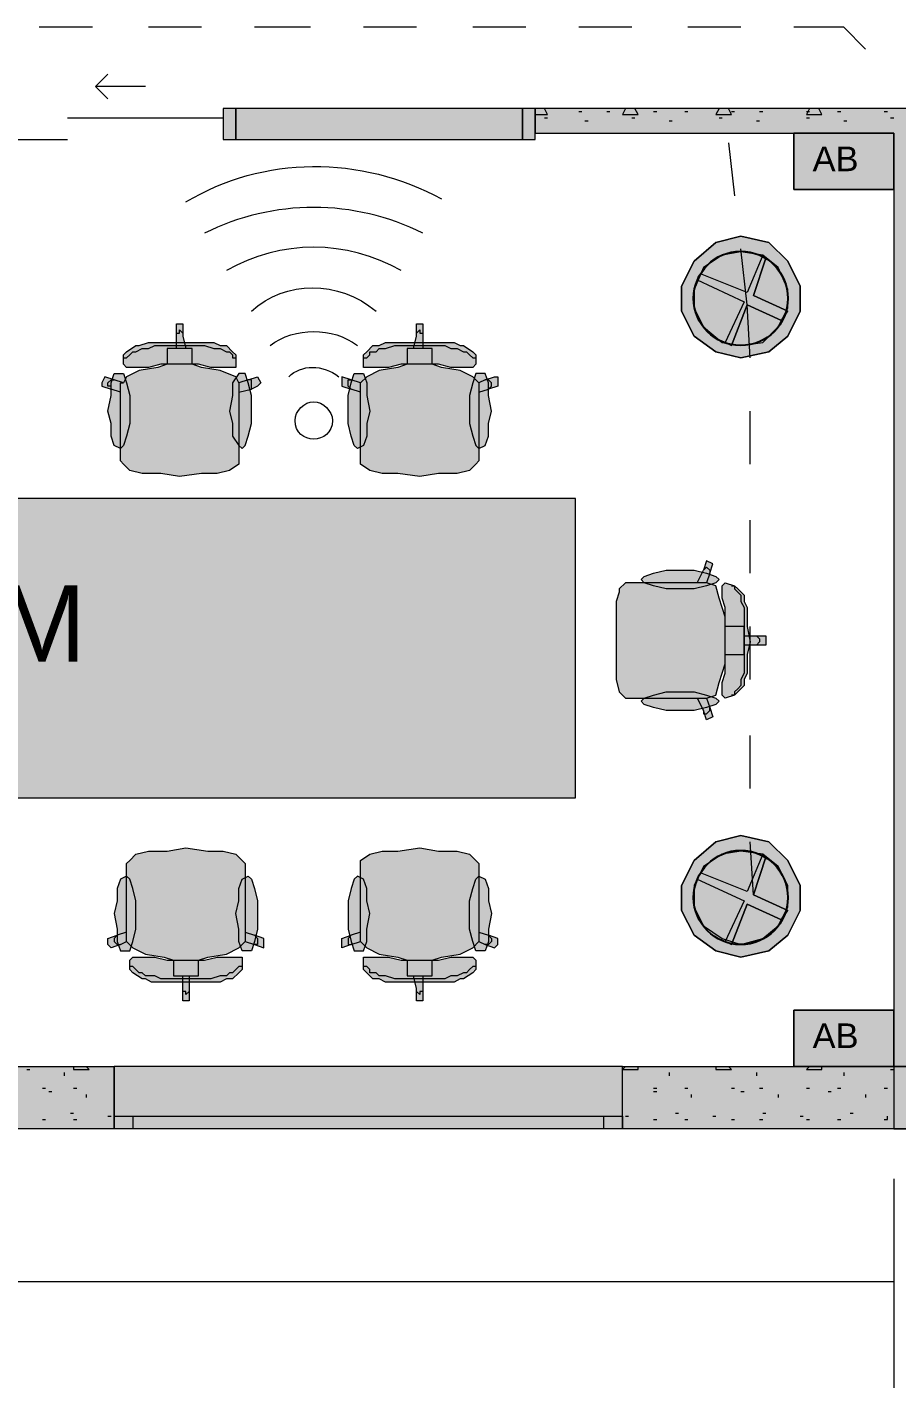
# Model space of a CAD drawing. Header units: inches. Extents: x 0.12 to 8.16, y 2.81 to 8.2.
# Drawn here: x 4.46 to 4.925, y 4.84 to 5.567 of the extents above; entities that cross this region are included whole.
import ezdxf

# ---------------------------------------------------------------- set-up
doc = ezdxf.new("R2010")
doc.units = ezdxf.units.IN
doc.header["$MEASUREMENT"] = 0
for name, color, linetype, true_color in [('PDF_Geometry', 7, 'Continuous', 0x029e21), ('PDF_Solid Fills', 7, 'Continuous', 0xffffff), ('PDF_Text', 7, 'Continuous', 0x5555ff)]:
    doc.layers.add(name, color=color, linetype=linetype, true_color=true_color)
doc.styles.add('PDF F2', font='arial.ttf')

msp = doc.modelspace()

# ---------------------------------------------------------------- hatches: boundary and pattern name
at = {"layer": 'PDF_Solid Fills', "true_color": 0xaaaaaa, "transparency": 33554559}
for points in [[(4.84167, 5.455), (4.85667, 5.45167), (4.86667, 5.44167), (4.87333, 5.42833), (4.87333, 5.415), (4.86667, 5.40167), (4.85667, 5.39333), (4.84167, 5.39), (4.82833, 5.39333), (4.81667, 5.40167), (4.81, 5.415), (4.81, 5.42833), (4.81667, 5.44167), (4.82833, 5.45167)], [(4.86667, 5.415), (4.86333, 5.41), (4.845, 5.41833), (4.83667, 5.39667), (4.83333, 5.39833), (4.84333, 5.42), (4.81833, 5.43167), (4.82, 5.435), (4.845, 5.425), (4.85333, 5.445), (4.855, 5.44333), (4.84833, 5.42333)], [(4.84167, 5.135), (4.85667, 5.13167), (4.86667, 5.12167), (4.87333, 5.10833), (4.87333, 5.095), (4.86667, 5.08167), (4.85667, 5.07333), (4.84167, 5.07), (4.82833, 5.07333), (4.81667, 5.08167), (4.81, 5.095), (4.81, 5.10833), (4.81667, 5.12167), (4.82833, 5.13167)], [(4.86667, 5.095), (4.86333, 5.09), (4.845, 5.09833), (4.83667, 5.07667), (4.83333, 5.07833), (4.84333, 5.1), (4.81833, 5.11167), (4.82, 5.115), (4.845, 5.105), (4.85333, 5.125), (4.855, 5.12333), (4.84833, 5.10333)]]:
    msp.add_hatch(color=253, dxfattribs=at).paths.add_polyline_path(points)
at = {"layer": 'PDF_Solid Fills', "transparency": 33554559}
for points in [[(4.84167, 5.44667), (4.85333, 5.445), (4.86167, 5.43833), (4.86667, 5.42667), (4.86667, 5.41667), (4.86167, 5.40667), (4.85333, 5.39833), (4.84167, 5.39667), (4.83167, 5.39833), (4.82167, 5.40667), (4.81667, 5.41667), (4.81667, 5.42667), (4.82167, 5.43833), (4.83167, 5.445)], [(4.51, 5.34333), (4.51, 5.37167), (4.505, 5.37333), (4.5, 5.375), (4.5, 5.37667), (4.50167, 5.38), (4.50167, 5.38), (4.50667, 5.37833), (4.51167, 5.37667), (4.51333, 5.38), (4.52, 5.38333), (4.53, 5.385), (4.535, 5.38667), (4.535, 5.39167), (4.535, 5.395), (4.54, 5.395), (4.54, 5.40167), (4.54, 5.40667), (4.54, 5.40833), (4.54167, 5.40833), (4.54167, 5.32667), (4.53167, 5.32833), (4.53167, 5.32833), (4.52167, 5.32833), (4.515, 5.33), (4.515, 5.33), (4.51167, 5.33333), (4.51, 5.335), (4.51, 5.33833)], [(4.57333, 5.34333), (4.57333, 5.33833), (4.57333, 5.335), (4.57333, 5.33333), (4.56833, 5.33), (4.56833, 5.33), (4.56167, 5.32833), (4.55333, 5.32833), (4.55333, 5.32833), (4.54167, 5.32667), (4.54167, 5.40833), (4.54333, 5.40833), (4.54333, 5.40667), (4.54333, 5.40167), (4.545, 5.395), (4.54833, 5.395), (4.54833, 5.39167), (4.54833, 5.38667), (4.55333, 5.385), (4.56333, 5.38333), (4.57167, 5.38), (4.57333, 5.37667), (4.57833, 5.37833), (4.58333, 5.38), (4.58333, 5.38), (4.585, 5.37667), (4.58333, 5.375), (4.58, 5.37333), (4.57333, 5.37167)], [(4.63833, 5.34333), (4.63833, 5.37167), (4.63333, 5.37333), (4.62833, 5.375), (4.62833, 5.37667), (4.62833, 5.38), (4.62833, 5.38), (4.63333, 5.37833), (4.63833, 5.37667), (4.64167, 5.38), (4.64833, 5.38333), (4.65833, 5.385), (4.66333, 5.38667), (4.66333, 5.39167), (4.66333, 5.395), (4.66667, 5.395), (4.66833, 5.40167), (4.66833, 5.40667), (4.66833, 5.40833), (4.67, 5.40833), (4.67, 5.32667), (4.65833, 5.32833), (4.65833, 5.32833), (4.65, 5.32833), (4.64333, 5.33), (4.64333, 5.33), (4.63833, 5.33333), (4.63833, 5.335), (4.63833, 5.33833)], [(4.70167, 5.34333), (4.70167, 5.33833), (4.70167, 5.335), (4.7, 5.33333), (4.69667, 5.33), (4.69667, 5.33), (4.69, 5.32833), (4.68, 5.32833), (4.68, 5.32833), (4.67, 5.32667), (4.67, 5.40833), (4.67167, 5.40833), (4.67167, 5.40667), (4.67167, 5.40167), (4.67167, 5.395), (4.67667, 5.395), (4.67667, 5.39167), (4.67667, 5.38667), (4.68167, 5.385), (4.69167, 5.38333), (4.69833, 5.38), (4.70167, 5.37667), (4.705, 5.37833), (4.71, 5.38), (4.71167, 5.38), (4.71167, 5.37667), (4.71167, 5.375), (4.70667, 5.37333), (4.70167, 5.37167)], [(4.535, 5.39833), (4.54167, 5.39833), (4.54167, 5.38667), (4.53167, 5.38667), (4.525, 5.385), (4.51833, 5.385), (4.515, 5.385), (4.51333, 5.385), (4.51167, 5.38667), (4.51167, 5.39167), (4.51333, 5.39333), (4.51833, 5.39667), (4.52, 5.39667), (4.525, 5.39833)], [(4.55, 5.39833), (4.56, 5.39833), (4.56333, 5.39667), (4.56667, 5.39667), (4.57, 5.39333), (4.57167, 5.39167), (4.57167, 5.38667), (4.57167, 5.385), (4.56833, 5.385), (4.565, 5.385), (4.55833, 5.385), (4.55167, 5.38667), (4.54167, 5.38667), (4.54167, 5.39833)], [(4.66167, 5.39833), (4.67, 5.39833), (4.67, 5.38667), (4.66, 5.38667), (4.65333, 5.385), (4.64667, 5.385), (4.64333, 5.385), (4.64, 5.385), (4.64, 5.38667), (4.64, 5.39167), (4.64167, 5.39333), (4.645, 5.39667), (4.64833, 5.39667), (4.65167, 5.39833)], [(4.67833, 5.39833), (4.68833, 5.39833), (4.69167, 5.39667), (4.69333, 5.39667), (4.69833, 5.39333), (4.7, 5.39167), (4.7, 5.38667), (4.69833, 5.385), (4.69667, 5.385), (4.69333, 5.385), (4.68667, 5.385), (4.68, 5.38667), (4.67, 5.38667), (4.67, 5.39833)], [(4.50333, 5.36167), (4.505, 5.37), (4.505, 5.37667), (4.50667, 5.38167), (4.51, 5.38167), (4.51167, 5.38167), (4.51333, 5.37667), (4.515, 5.37), (4.515, 5.36167), (4.515, 5.355), (4.51333, 5.34833), (4.51167, 5.34333), (4.51, 5.34167), (4.50667, 5.34333), (4.505, 5.34833), (4.505, 5.355)], [(4.58, 5.36167), (4.58, 5.355), (4.57833, 5.34833), (4.57667, 5.34333), (4.575, 5.34167), (4.57333, 5.34333), (4.57, 5.34833), (4.57, 5.355), (4.56833, 5.36167), (4.57, 5.37), (4.57, 5.37667), (4.57333, 5.38167), (4.575, 5.38167), (4.57667, 5.38167), (4.57833, 5.37667), (4.58, 5.37)], [(4.63167, 5.36167), (4.63167, 5.37), (4.63333, 5.37667), (4.635, 5.38167), (4.63667, 5.38167), (4.64, 5.38167), (4.64167, 5.37667), (4.64167, 5.37), (4.64333, 5.36167), (4.64167, 5.355), (4.64167, 5.34833), (4.64, 5.34333), (4.63667, 5.34167), (4.635, 5.34333), (4.63333, 5.34833), (4.63167, 5.355)], [(4.70833, 5.36167), (4.70667, 5.355), (4.70667, 5.34833), (4.705, 5.34333), (4.70167, 5.34167), (4.7, 5.34333), (4.69833, 5.34833), (4.69667, 5.355), (4.69667, 5.36167), (4.69667, 5.37), (4.69833, 5.37667), (4.7, 5.38167), (4.70167, 5.38167), (4.705, 5.38167), (4.70667, 5.37667), (4.70667, 5.37)], [(4.79, 5.27), (4.81833, 5.27), (4.82167, 5.27667), (4.82333, 5.28167), (4.82333, 5.28167), (4.82667, 5.28), (4.82667, 5.28), (4.825, 5.275), (4.82333, 5.27), (4.82833, 5.26833), (4.83, 5.26167), (4.83333, 5.25167), (4.83333, 5.24667), (4.83833, 5.24667), (4.84333, 5.24667), (4.84333, 5.24167), (4.85, 5.24167), (4.855, 5.24167), (4.855, 5.24), (4.855, 5.23833), (4.775, 5.23833), (4.775, 5.25), (4.775, 5.25), (4.775, 5.26), (4.77667, 5.265), (4.77667, 5.26667), (4.78, 5.27), (4.78167, 5.27), (4.785, 5.27)], [(4.81, 5.27667), (4.81667, 5.27667), (4.82333, 5.275), (4.82833, 5.27333), (4.83, 5.27167), (4.82833, 5.27), (4.82333, 5.26833), (4.81667, 5.26667), (4.81, 5.26667), (4.80167, 5.26667), (4.795, 5.26833), (4.79, 5.27), (4.78833, 5.27167), (4.79, 5.27333), (4.795, 5.275), (4.80167, 5.27667)], [(4.845, 5.24667), (4.84667, 5.23833), (4.83333, 5.23833), (4.83333, 5.24833), (4.83333, 5.25667), (4.83167, 5.26167), (4.83167, 5.26667), (4.83167, 5.26833), (4.83333, 5.27), (4.83833, 5.26833), (4.84, 5.26667), (4.84333, 5.26333), (4.84333, 5.26), (4.845, 5.25667)], [(4.79, 5.20833), (4.785, 5.20833), (4.78167, 5.20833), (4.78, 5.20833), (4.77667, 5.21167), (4.77667, 5.21167), (4.775, 5.21833), (4.775, 5.22833), (4.775, 5.22833), (4.775, 5.23833), (4.855, 5.23833), (4.855, 5.23667), (4.855, 5.23667), (4.85, 5.23667), (4.84333, 5.23667), (4.84333, 5.23167), (4.83833, 5.23167), (4.83333, 5.23167), (4.83333, 5.22667), (4.83, 5.21667), (4.82833, 5.21), (4.82333, 5.20833), (4.825, 5.20333), (4.82667, 5.19833), (4.82667, 5.19833), (4.82333, 5.19667), (4.82333, 5.19667), (4.82167, 5.20167), (4.81833, 5.20833)], [(4.845, 5.23167), (4.845, 5.22167), (4.84333, 5.21833), (4.84333, 5.215), (4.84, 5.21167), (4.83833, 5.21), (4.83333, 5.20833), (4.83167, 5.21), (4.83167, 5.21167), (4.83167, 5.21667), (4.83333, 5.22167), (4.83333, 5.23), (4.83333, 5.23833), (4.84667, 5.23833)], [(4.81, 5.20167), (4.80167, 5.20167), (4.795, 5.20333), (4.79, 5.205), (4.78833, 5.20667), (4.79, 5.20833), (4.795, 5.21), (4.80167, 5.21167), (4.81, 5.21167), (4.81667, 5.21167), (4.82333, 5.21), (4.82833, 5.20833), (4.83, 5.20667), (4.82833, 5.205), (4.82333, 5.20333), (4.81667, 5.20167)], [(4.51333, 5.11167), (4.51333, 5.11667), (4.51333, 5.12), (4.515, 5.12167), (4.51833, 5.125), (4.51833, 5.125), (4.525, 5.12667), (4.53333, 5.12667), (4.535, 5.12667), (4.545, 5.12833), (4.545, 5.04667), (4.54333, 5.04667), (4.54333, 5.04833), (4.54333, 5.05333), (4.54333, 5.06), (4.53833, 5.06), (4.53833, 5.06333), (4.53833, 5.06833), (4.53333, 5.07), (4.52333, 5.07167), (4.51667, 5.075), (4.51333, 5.07833), (4.51, 5.07667), (4.505, 5.075), (4.50333, 5.07667), (4.50333, 5.07833), (4.50333, 5.08), (4.50833, 5.08167), (4.51333, 5.08333)], [(4.57667, 5.11167), (4.57667, 5.08333), (4.58167, 5.08167), (4.58667, 5.08), (4.58667, 5.07833), (4.58667, 5.07667), (4.58667, 5.075), (4.58167, 5.07667), (4.57667, 5.07833), (4.57333, 5.075), (4.56667, 5.07167), (4.55667, 5.07), (4.55167, 5.06833), (4.55167, 5.06333), (4.55167, 5.06), (4.54667, 5.06), (4.54667, 5.05333), (4.54667, 5.04833), (4.54667, 5.04667), (4.545, 5.04667), (4.545, 5.12833), (4.55667, 5.12667), (4.55667, 5.12667), (4.565, 5.12667), (4.57167, 5.125), (4.57167, 5.125), (4.575, 5.12167), (4.57667, 5.12), (4.57667, 5.11667)], [(4.63833, 5.11167), (4.63833, 5.11667), (4.63833, 5.12), (4.63833, 5.12167), (4.64333, 5.125), (4.64333, 5.125), (4.65, 5.12667), (4.65833, 5.12667), (4.65833, 5.12667), (4.67, 5.12833), (4.67, 5.04667), (4.66833, 5.04667), (4.66833, 5.04833), (4.66833, 5.05333), (4.66667, 5.06), (4.66333, 5.06), (4.66333, 5.06333), (4.66333, 5.06833), (4.65833, 5.07), (4.64833, 5.07167), (4.64167, 5.075), (4.63833, 5.07833), (4.63333, 5.07667), (4.62833, 5.075), (4.62833, 5.07667), (4.62833, 5.07833), (4.62833, 5.08), (4.63333, 5.08167), (4.63833, 5.08333)], [(4.70167, 5.11167), (4.70167, 5.08333), (4.70667, 5.08167), (4.71167, 5.08), (4.71167, 5.07833), (4.71167, 5.07667), (4.71, 5.075), (4.705, 5.07667), (4.70167, 5.07833), (4.69833, 5.075), (4.69167, 5.07167), (4.68167, 5.07), (4.67667, 5.06833), (4.67667, 5.06333), (4.67667, 5.06), (4.67167, 5.06), (4.67167, 5.05333), (4.67167, 5.04833), (4.67167, 5.04667), (4.67, 5.04667), (4.67, 5.12833), (4.68, 5.12667), (4.68, 5.12667), (4.69, 5.12667), (4.69667, 5.125), (4.69667, 5.125), (4.7, 5.12167), (4.70167, 5.12), (4.70167, 5.11667)], [(4.84167, 5.12667), (4.85333, 5.125), (4.86167, 5.11833), (4.86667, 5.10833), (4.86667, 5.09667), (4.86167, 5.08667), (4.85333, 5.08), (4.84167, 5.07667), (4.83167, 5.08), (4.82167, 5.08667), (4.81667, 5.09667), (4.81667, 5.10833), (4.82167, 5.11833), (4.83167, 5.125)], [(4.50667, 5.09333), (4.50833, 5.1), (4.50833, 5.10667), (4.51, 5.11167), (4.51333, 5.11333), (4.515, 5.11167), (4.51667, 5.10667), (4.51833, 5.1), (4.51833, 5.09333), (4.51833, 5.085), (4.51667, 5.07833), (4.515, 5.07333), (4.51333, 5.07333), (4.51, 5.07333), (4.50833, 5.07833), (4.50833, 5.085)], [(4.58333, 5.09333), (4.58333, 5.085), (4.58167, 5.07833), (4.58, 5.07333), (4.57833, 5.07333), (4.575, 5.07333), (4.57333, 5.07833), (4.57333, 5.085), (4.57167, 5.09333), (4.57333, 5.1), (4.57333, 5.10667), (4.575, 5.11167), (4.57833, 5.11333), (4.58, 5.11167), (4.58167, 5.10667), (4.58333, 5.1)], [(4.63167, 5.09333), (4.63167, 5.1), (4.63333, 5.10667), (4.635, 5.11167), (4.63667, 5.11333), (4.64, 5.11167), (4.64167, 5.10667), (4.64167, 5.1), (4.64333, 5.09333), (4.64167, 5.085), (4.64167, 5.07833), (4.64, 5.07333), (4.63667, 5.07333), (4.635, 5.07333), (4.63333, 5.07833), (4.63167, 5.085)], [(4.70833, 5.09333), (4.70667, 5.085), (4.70667, 5.07833), (4.705, 5.07333), (4.70167, 5.07333), (4.7, 5.07333), (4.69833, 5.07833), (4.69667, 5.085), (4.69667, 5.09333), (4.69667, 5.1), (4.69833, 5.10667), (4.7, 5.11167), (4.70167, 5.11333), (4.705, 5.11167), (4.70667, 5.10667), (4.70667, 5.1)], [(4.53667, 5.05667), (4.52667, 5.05667), (4.52333, 5.05833), (4.52167, 5.05833), (4.51667, 5.06167), (4.515, 5.06333), (4.515, 5.06833), (4.51667, 5.07), (4.51833, 5.07), (4.52167, 5.07), (4.52833, 5.07), (4.535, 5.06833), (4.545, 5.06833), (4.545, 5.05667)], [(4.55333, 5.05667), (4.545, 5.05667), (4.545, 5.06833), (4.555, 5.06833), (4.56167, 5.07), (4.56833, 5.07), (4.57167, 5.07), (4.575, 5.07), (4.575, 5.06833), (4.575, 5.06333), (4.57333, 5.06167), (4.57, 5.05833), (4.56667, 5.05833), (4.56333, 5.05667)], [(4.66167, 5.05667), (4.65167, 5.05667), (4.64833, 5.05833), (4.645, 5.05833), (4.64167, 5.06167), (4.64, 5.06333), (4.64, 5.06833), (4.64, 5.07), (4.64333, 5.07), (4.64667, 5.07), (4.65333, 5.07), (4.66, 5.06833), (4.67, 5.06833), (4.67, 5.05667)], [(4.67833, 5.05667), (4.67, 5.05667), (4.67, 5.06833), (4.68, 5.06833), (4.68667, 5.07), (4.69333, 5.07), (4.69667, 5.07), (4.69833, 5.07), (4.7, 5.06833), (4.7, 5.06333), (4.69833, 5.06167), (4.69333, 5.05833), (4.69167, 5.05833), (4.68833, 5.05667)]]:
    msp.add_hatch(color=256, dxfattribs=at).paths.add_polyline_path(points)

# ---------------------------------------------------------------- linework, layer by layer
at = {"layer": 'PDF_Geometry', "color": 1, "lineweight": 13}
for points in [[(4.495, 5.56667), (4.46667, 5.56667)], [(4.55333, 5.56667), (4.525, 5.56667)], [(4.61167, 5.56667), (4.58167, 5.56667)], [(4.66833, 5.56667), (4.64, 5.56667)], [(4.72667, 5.56667), (4.69833, 5.56667)], [(4.78333, 5.56667), (4.755, 5.56667)], [(4.84167, 5.56667), (4.81333, 5.56667)], [(4.90833, 5.555), (4.89667, 5.56667), (4.87, 5.56667)]]:
    msp.add_lwpolyline(points, dxfattribs=at)
at = {"layer": 'PDF_Geometry', "color": 30, "lineweight": 13, "true_color": 0xff6600}
for points in [[(4.52333, 5.535), (4.49667, 5.535), (4.50333, 5.54167)], [(4.49667, 5.535), (4.50333, 5.52833)], [(4.48167, 5.51833), (4.565, 5.51833)], [(4.39833, 5.50667), (4.48167, 5.50667)], [(4.77833, 5.01167), (4.50667, 5.01167)], [(4.51667, 4.985), (4.76833, 4.985)], [(4.77833, 4.97833), (4.50667, 4.97833)], [(4.76833, 4.97833), (4.51667, 4.97833)]]:
    msp.add_lwpolyline(points, dxfattribs=at)
at = {"layer": 'PDF_Geometry', "color": 30, "lineweight": 9, "true_color": 0xff6600}
for points in [[(4.57167, 5.52333), (4.565, 5.52333), (4.565, 5.50667), (4.57167, 5.50667)], [(4.725, 5.52333), (4.57167, 5.52333), (4.57167, 5.50667), (4.725, 5.50667)], [(4.73167, 5.52333), (4.725, 5.52333), (4.725, 5.50667), (4.73167, 5.50667)]]:
    msp.add_lwpolyline(points, close=True, dxfattribs=at)
at = {"layer": 'PDF_Geometry', "color": 7, "lineweight": 9}
for points in [[(4.93667, 5.01167), (4.93667, 5.51), (4.94, 5.51), (4.94, 5.52333), (4.92333, 5.52333), (4.73167, 5.52333), (4.73167, 5.51), (4.73167, 5.52333), (4.73167, 5.51), (4.92333, 5.51), (4.92333, 5.01167)], [(4.92333, 4.97833), (4.93667, 4.97833)]]:
    msp.add_lwpolyline(points, dxfattribs=at)
at = {"layer": 'PDF_Geometry', "color": 85, "lineweight": 13, "true_color": 0x68b353}
for points in [[(4.73167, 5.52), (4.73833, 5.52), (4.73667, 5.52333)], [(4.73167, 5.52333), (4.73167, 5.52333)], [(4.78, 5.52333), (4.77833, 5.52), (4.78667, 5.52), (4.785, 5.52333)], [(4.83, 5.52333), (4.82833, 5.52), (4.83667, 5.52), (4.835, 5.52333)], [(4.87833, 5.52333), (4.87667, 5.52), (4.885, 5.52), (4.88333, 5.52333)], [(4.73667, 5.51833), (4.73833, 5.51833)], [(4.755, 5.52167), (4.75667, 5.52167)], [(4.75833, 5.51667), (4.76, 5.51667)], [(4.77, 5.52167), (4.77167, 5.52167)], [(4.78333, 5.51833), (4.785, 5.51833)], [(4.795, 5.52167), (4.79667, 5.52167)], [(4.80333, 5.51667), (4.805, 5.51667)], [(4.81167, 5.52167), (4.81333, 5.52167)], [(4.83, 5.51833), (4.83167, 5.51833)], [(4.83667, 5.52167), (4.83833, 5.52167)], [(4.85, 5.51667), (4.85167, 5.51667)], [(4.85167, 5.52167), (4.85333, 5.52167)], [(4.87667, 5.52167), (4.87833, 5.52167)], [(4.87667, 5.51833), (4.87833, 5.51833)], [(4.89333, 5.52167), (4.895, 5.52167)], [(4.89667, 5.51667), (4.89833, 5.51667)], [(4.91833, 5.52167), (4.92, 5.52167)], [(4.92167, 5.51833), (4.92333, 5.51833)]]:
    msp.add_lwpolyline(points, dxfattribs=at)
at = {"layer": 'PDF_Geometry', "color": 7, "lineweight": 13}
for points in [[(4.92333, 5.48), (4.92333, 5.51), (4.87, 5.51), (4.87, 5.48)], [(4.92333, 5.01167), (4.92333, 5.04167), (4.87, 5.04167), (4.87, 5.01167)], [(4.77833, 4.985), (4.77833, 4.97833)]]:
    msp.add_lwpolyline(points, close=True, dxfattribs=at)
at = {"layer": 'PDF_Geometry', "color": 1, "lineweight": 13}
for points in [[(4.87, 5.51), (4.92333, 5.51), (4.92333, 5.48), (4.87, 5.48)], [(4.87, 5.04167), (4.92333, 5.04167), (4.92333, 5.01167), (4.87, 5.01167)]]:
    msp.add_lwpolyline(points, close=True, dxfattribs=at)
at = {"layer": 'PDF_Geometry', "color": 7, "lineweight": 13}
for points in [[(4.835, 5.505), (4.83833, 5.47667)], [(4.84667, 5.39), (4.845, 5.41833), (4.84167, 5.44833)], [(4.84667, 5.33333), (4.84667, 5.36167)], [(4.84667, 5.275), (4.84667, 5.30333)], [(4.84667, 5.21833), (4.84667, 5.24667)], [(4.84667, 5.16), (4.84667, 5.18833)], [(4.84833, 5.10333), (4.84667, 5.13167)], [(4.50667, 4.985), (4.50667, 4.97833), (4.50667, 4.985), (4.50667, 4.97833), (4.36167, 4.97833), (4.36167, 4.985), (4.36167, 5.01167), (4.50667, 5.01167), (4.50667, 4.985), (4.50667, 5.01167)], [(4.92333, 4.97833), (4.77833, 4.97833), (4.77833, 4.985), (4.77833, 5.01167), (4.92333, 5.01167)], [(4.77833, 4.985), (4.77833, 5.01167)], [(4.93667, 4.97833), (4.92333, 4.97833), (4.93667, 4.97833), (5.11667, 4.97833), (5.11667, 4.985), (5.11667, 4.97833), (5.11667, 4.985), (5.11667, 5.01167), (4.93667, 5.01167), (4.92333, 5.01167), (4.93667, 5.01167)]]:
    msp.add_lwpolyline(points, dxfattribs=at)
at = {"layer": 'PDF_Geometry', "color": 8, "lineweight": 13, "true_color": 0x7f7f7f}
for points in [[(4.84167, 5.455), (4.82833, 5.45167), (4.81667, 5.44167), (4.81, 5.42833), (4.81, 5.415), (4.81667, 5.40167), (4.82833, 5.39333), (4.84167, 5.39), (4.85667, 5.39333), (4.86667, 5.40167), (4.87333, 5.415), (4.87333, 5.42833), (4.86667, 5.44167), (4.85667, 5.45167)], [(4.84167, 5.39667), (4.85333, 5.39833), (4.86167, 5.40667), (4.86667, 5.41667), (4.86667, 5.42667), (4.86167, 5.43833), (4.85333, 5.445), (4.84167, 5.44667), (4.83167, 5.445), (4.82167, 5.43833), (4.81667, 5.42667), (4.81667, 5.41667), (4.82167, 5.40667), (4.83167, 5.39833)], [(4.84167, 5.44667), (4.83167, 5.445), (4.82167, 5.43833), (4.81667, 5.42667), (4.81667, 5.41667), (4.82167, 5.40667), (4.83167, 5.39833), (4.84167, 5.39667), (4.85333, 5.39833), (4.86167, 5.40667), (4.86667, 5.41667), (4.86667, 5.42667), (4.86167, 5.43833), (4.85333, 5.445)], [(4.86667, 5.415), (4.84833, 5.42333), (4.855, 5.44333), (4.85333, 5.445), (4.845, 5.425), (4.82, 5.435), (4.81833, 5.43167), (4.84333, 5.42), (4.83333, 5.39833), (4.83667, 5.39667), (4.845, 5.41833), (4.86333, 5.41)], [(4.84167, 5.135), (4.82833, 5.13167), (4.81667, 5.12167), (4.81, 5.10833), (4.81, 5.095), (4.81667, 5.08167), (4.82833, 5.07333), (4.84167, 5.07), (4.85667, 5.07333), (4.86667, 5.08167), (4.87333, 5.095), (4.87333, 5.10833), (4.86667, 5.12167), (4.85667, 5.13167)], [(4.84167, 5.07667), (4.85333, 5.08), (4.86167, 5.08667), (4.86667, 5.09667), (4.86667, 5.10833), (4.86167, 5.11833), (4.85333, 5.125), (4.84167, 5.12667), (4.83167, 5.125), (4.82167, 5.11833), (4.81667, 5.10833), (4.81667, 5.09667), (4.82167, 5.08667), (4.83167, 5.08)], [(4.84167, 5.12667), (4.83167, 5.125), (4.82167, 5.11833), (4.81667, 5.10833), (4.81667, 5.09667), (4.82167, 5.08667), (4.83167, 5.08), (4.84167, 5.07667), (4.85333, 5.08), (4.86167, 5.08667), (4.86667, 5.09667), (4.86667, 5.10833), (4.86167, 5.11833), (4.85333, 5.125)], [(4.86667, 5.095), (4.84833, 5.10333), (4.855, 5.12333), (4.85333, 5.125), (4.845, 5.105), (4.82, 5.115), (4.81833, 5.11167), (4.84333, 5.1), (4.83333, 5.07833), (4.83667, 5.07667), (4.845, 5.09833), (4.86333, 5.09)]]:
    msp.add_lwpolyline(points, close=True, dxfattribs=at)
at = {"layer": 'PDF_Geometry', "color": 123, "lineweight": 13, "true_color": 0x71cebe}
for points in [[(4.84167, 5.455), (4.85667, 5.45167), (4.86667, 5.44167), (4.87333, 5.42833), (4.87333, 5.415), (4.86667, 5.40167), (4.85667, 5.39333), (4.84167, 5.39), (4.82833, 5.39333), (4.81667, 5.40167), (4.81, 5.415), (4.81, 5.42833), (4.81667, 5.44167), (4.82833, 5.45167)], [(4.84167, 5.44667), (4.83167, 5.445), (4.82167, 5.43833), (4.81667, 5.42667), (4.81667, 5.41667), (4.82167, 5.40667), (4.83167, 5.39833), (4.84167, 5.39667), (4.85333, 5.39833), (4.86167, 5.40667), (4.86667, 5.41667), (4.86667, 5.42667), (4.86167, 5.43833), (4.85333, 5.445)], [(4.84167, 5.135), (4.85667, 5.13167), (4.86667, 5.12167), (4.87333, 5.10833), (4.87333, 5.095), (4.86667, 5.08167), (4.85667, 5.07333), (4.84167, 5.07), (4.82833, 5.07333), (4.81667, 5.08167), (4.81, 5.095), (4.81, 5.10833), (4.81667, 5.12167), (4.82833, 5.13167)], [(4.84167, 5.12667), (4.83167, 5.125), (4.82167, 5.11833), (4.81667, 5.10833), (4.81667, 5.09667), (4.82167, 5.08667), (4.83167, 5.08), (4.84167, 5.07667), (4.85333, 5.08), (4.86167, 5.08667), (4.86667, 5.09667), (4.86667, 5.10833), (4.86167, 5.11833), (4.85333, 5.125)]]:
    msp.add_lwpolyline(points, close=True, dxfattribs=at)
at = {"layer": 'PDF_Geometry', "color": 251, "lineweight": 9, "true_color": 0x6a6a6a}
for points in [[(4.85333, 5.445), (4.845, 5.425), (4.82, 5.435)], [(4.855, 5.44333), (4.84833, 5.42333), (4.86667, 5.415)], [(4.81833, 5.43167), (4.84333, 5.42), (4.83333, 5.39833)], [(4.86333, 5.41), (4.845, 5.41833), (4.83667, 5.39667)], [(4.85333, 5.125), (4.845, 5.105), (4.82, 5.115)], [(4.855, 5.12333), (4.84833, 5.10333), (4.86667, 5.095)], [(4.81833, 5.11167), (4.84333, 5.1), (4.83333, 5.07833)], [(4.86333, 5.09), (4.845, 5.09833), (4.83667, 5.07667)]]:
    msp.add_lwpolyline(points, dxfattribs=at)
at = {"layer": 'PDF_Geometry', "lineweight": 9}
for points in [[(4.54, 5.40167), (4.54, 5.40667), (4.54, 5.40833), (4.54167, 5.40833), (4.54333, 5.40833), (4.54333, 5.40667), (4.54333, 5.40167)], [(4.66833, 5.40167), (4.66833, 5.40667), (4.66833, 5.40833), (4.67, 5.40833), (4.67167, 5.40833), (4.67167, 5.40667), (4.67167, 5.40167)], [(4.54, 5.395), (4.54, 5.40167), (4.54, 5.40333), (4.54167, 5.40333), (4.54167, 5.405), (4.54333, 5.40333), (4.54333, 5.40167), (4.545, 5.395)], [(4.54, 5.40333), (4.54, 5.40333)], [(4.54333, 5.40333), (4.54333, 5.40333)], [(4.54333, 5.40333), (4.54333, 5.40333)], [(4.66667, 5.395), (4.66833, 5.40167), (4.66833, 5.40333), (4.67, 5.405), (4.67, 5.40333), (4.67167, 5.40333), (4.67167, 5.40167), (4.67167, 5.395)], [(4.66833, 5.40333), (4.66833, 5.40333)], [(4.66833, 5.40333), (4.66833, 5.40333)], [(4.67167, 5.40333), (4.67167, 5.40333)], [(4.51167, 5.39), (4.51333, 5.39), (4.515, 5.39167), (4.51667, 5.39333), (4.51833, 5.39333), (4.52167, 5.395), (4.525, 5.395), (4.52833, 5.39667), (4.53333, 5.39667), (4.53833, 5.39667), (4.54167, 5.39667), (4.54667, 5.39667), (4.55167, 5.39667), (4.555, 5.39667), (4.56, 5.395), (4.56333, 5.395), (4.56667, 5.39333), (4.56833, 5.39333), (4.57, 5.39167), (4.57, 5.39), (4.57167, 5.39)], [(4.54833, 5.38667), (4.54833, 5.39167), (4.54833, 5.395), (4.545, 5.395), (4.54167, 5.395), (4.54, 5.395), (4.535, 5.395), (4.535, 5.39167), (4.535, 5.38667)], [(4.64, 5.39), (4.64167, 5.39), (4.64333, 5.39167), (4.64333, 5.39333), (4.64667, 5.39333), (4.64833, 5.395), (4.65167, 5.395), (4.65667, 5.39667), (4.66, 5.39667), (4.665, 5.39667), (4.67, 5.39667), (4.675, 5.39667), (4.67833, 5.39667), (4.68333, 5.39667), (4.68667, 5.395), (4.69, 5.395), (4.69333, 5.39333), (4.695, 5.39333), (4.69667, 5.39167), (4.69833, 5.39), (4.7, 5.39)], [(4.67667, 5.38667), (4.67667, 5.39167), (4.67667, 5.395), (4.67167, 5.395), (4.67, 5.395), (4.66667, 5.395), (4.66333, 5.395), (4.66333, 5.39167), (4.66333, 5.38667)], [(4.57333, 5.37667), (4.57167, 5.38), (4.56333, 5.38333), (4.55333, 5.385), (4.54833, 5.38667), (4.54167, 5.38667), (4.535, 5.38667), (4.53, 5.385), (4.52, 5.38333), (4.51333, 5.38), (4.51167, 5.37667)], [(4.51333, 5.39), (4.51333, 5.39)], [(4.57167, 5.39), (4.57167, 5.39)], [(4.70167, 5.37667), (4.69833, 5.38), (4.69167, 5.38333), (4.68167, 5.385), (4.67667, 5.38667), (4.67, 5.38667), (4.66333, 5.38667), (4.65833, 5.385), (4.64833, 5.38333), (4.64167, 5.38), (4.63833, 5.37667)], [(4.64, 5.39), (4.64, 5.39)], [(4.69833, 5.39), (4.69833, 5.39)], [(4.51, 5.37167), (4.505, 5.37333), (4.505, 5.375), (4.50333, 5.375), (4.50333, 5.37667), (4.505, 5.37833), (4.50667, 5.37833), (4.50167, 5.38), (4.5, 5.37667), (4.5, 5.375), (4.505, 5.37333)], [(4.50167, 5.38), (4.50167, 5.38)], [(4.505, 5.37833), (4.505, 5.37833)], [(4.57833, 5.37833), (4.57333, 5.37667), (4.57333, 5.37167), (4.57333, 5.34333), (4.575, 5.34167), (4.57667, 5.34333), (4.57833, 5.34833), (4.58, 5.355), (4.58, 5.36167), (4.58, 5.37), (4.57833, 5.37667), (4.57667, 5.38167), (4.575, 5.38167), (4.57333, 5.38167), (4.57, 5.37667), (4.57, 5.37), (4.56833, 5.36167), (4.57, 5.355), (4.57, 5.34833), (4.57333, 5.34333), (4.57333, 5.33833), (4.57333, 5.335), (4.57333, 5.33333), (4.56833, 5.33), (4.56167, 5.32833), (4.55333, 5.32833), (4.54167, 5.32667), (4.53167, 5.32833), (4.52167, 5.32833), (4.515, 5.33), (4.51167, 5.33333), (4.51, 5.335), (4.51, 5.33833), (4.51, 5.34333), (4.51, 5.37167), (4.51, 5.37667), (4.51167, 5.37667), (4.50667, 5.37833)], [(4.57333, 5.37167), (4.58, 5.37333), (4.58, 5.375), (4.58, 5.37667), (4.58, 5.37833), (4.57833, 5.37833), (4.58333, 5.38), (4.585, 5.37667), (4.58333, 5.375), (4.58, 5.37333)], [(4.57833, 5.37833), (4.57833, 5.37833)], [(4.58333, 5.38), (4.58333, 5.38)], [(4.63833, 5.37167), (4.63333, 5.37333), (4.63167, 5.375), (4.63167, 5.37667), (4.63167, 5.37833), (4.63333, 5.37833), (4.62833, 5.38), (4.62833, 5.37667), (4.62833, 5.375), (4.63333, 5.37333)], [(4.62833, 5.38), (4.62833, 5.38)], [(4.63333, 5.37833), (4.63333, 5.37833)], [(4.705, 5.37833), (4.70167, 5.37667), (4.70167, 5.37167), (4.70167, 5.34333), (4.70167, 5.33833), (4.70167, 5.335), (4.7, 5.33333), (4.69667, 5.33), (4.69, 5.32833), (4.68, 5.32833), (4.67, 5.32667), (4.65833, 5.32833), (4.65, 5.32833), (4.64333, 5.33), (4.63833, 5.33333), (4.63833, 5.335), (4.63833, 5.33833), (4.63833, 5.34333), (4.63833, 5.37167), (4.63833, 5.37667), (4.63333, 5.37833)], [(4.70167, 5.37167), (4.70667, 5.37333), (4.70833, 5.375), (4.70833, 5.37667), (4.70667, 5.37833), (4.705, 5.37833), (4.71, 5.38), (4.71167, 5.38), (4.71167, 5.37667), (4.71167, 5.375), (4.70667, 5.37333)], [(4.70667, 5.37833), (4.70667, 5.37833)], [(4.50333, 5.37667), (4.50333, 5.37667)], [(4.50333, 5.375), (4.50333, 5.375)], [(4.57333, 5.37667), (4.57333, 5.37667)], [(4.58, 5.37667), (4.58, 5.37667)], [(4.58, 5.375), (4.58, 5.375)], [(4.58, 5.375), (4.58, 5.375)], [(4.63167, 5.37667), (4.63167, 5.37667)], [(4.63167, 5.375), (4.63167, 5.375)], [(4.63167, 5.375), (4.63167, 5.375)], [(4.63833, 5.37667), (4.63833, 5.37667)], [(4.70167, 5.37667), (4.70167, 5.37667)], [(4.70833, 5.37667), (4.70833, 5.37667)], [(4.70833, 5.375), (4.70833, 5.375)], [(4.70833, 5.375), (4.70833, 5.375)], [(4.515, 5.33), (4.515, 5.33)], [(4.53167, 5.32833), (4.53167, 5.32833)], [(4.55333, 5.32833), (4.55333, 5.32833)], [(4.56833, 5.33), (4.56833, 5.33)], [(4.64333, 5.33), (4.64333, 5.33)], [(4.65833, 5.32833), (4.65833, 5.32833)], [(4.68, 5.32833), (4.68, 5.32833)], [(4.69667, 5.33), (4.69667, 5.33)], [(4.81833, 5.27), (4.82167, 5.27667), (4.82333, 5.27833), (4.825, 5.27667), (4.825, 5.275), (4.82667, 5.28), (4.82333, 5.28167), (4.82167, 5.27667)], [(4.82167, 5.27667), (4.82167, 5.27667)], [(4.82167, 5.27667), (4.82167, 5.27667)], [(4.82333, 5.28167), (4.82333, 5.28167)], [(4.82333, 5.27833), (4.82333, 5.27833)], [(4.825, 5.27667), (4.825, 5.27667)], [(4.82667, 5.28), (4.82667, 5.28)], [(4.825, 5.275), (4.82333, 5.27), (4.81833, 5.27), (4.79, 5.27), (4.785, 5.27), (4.78167, 5.27), (4.78, 5.27), (4.77667, 5.26667), (4.77667, 5.265), (4.775, 5.26), (4.775, 5.25), (4.775, 5.23833), (4.775, 5.22833), (4.775, 5.21833), (4.77667, 5.21167), (4.78, 5.20833), (4.78167, 5.20833), (4.785, 5.20833), (4.79, 5.20833), (4.795, 5.21), (4.80167, 5.21167), (4.81, 5.21167), (4.81667, 5.21167), (4.82333, 5.21), (4.82833, 5.20833), (4.83, 5.20667), (4.82833, 5.205), (4.82333, 5.20333), (4.81667, 5.20167), (4.81, 5.20167), (4.80167, 5.20167), (4.795, 5.20333), (4.79, 5.205), (4.78833, 5.20667), (4.79, 5.20833), (4.81833, 5.20833), (4.82333, 5.20833), (4.825, 5.20333)], [(4.82333, 5.27), (4.82333, 5.27)], [(4.82333, 5.20833), (4.82833, 5.21), (4.83, 5.21667), (4.83333, 5.22667), (4.83333, 5.23167), (4.83333, 5.23833), (4.83333, 5.24667), (4.83333, 5.25167), (4.83, 5.26167), (4.82833, 5.26833), (4.82333, 5.27)], [(4.825, 5.275), (4.825, 5.275)], [(4.83667, 5.26833), (4.83667, 5.26833)], [(4.83667, 5.26833), (4.83833, 5.26833), (4.83833, 5.26667), (4.84, 5.265), (4.84167, 5.26333), (4.84167, 5.26), (4.84333, 5.25667), (4.84333, 5.25333), (4.84333, 5.24833), (4.84333, 5.24333), (4.84333, 5.23833), (4.84333, 5.235), (4.84333, 5.23), (4.84333, 5.225), (4.84333, 5.22167), (4.84167, 5.21833), (4.84167, 5.215), (4.84, 5.21333), (4.83833, 5.21167), (4.83833, 5.21), (4.83667, 5.21)], [(4.775, 5.25), (4.775, 5.25)], [(4.83333, 5.23167), (4.83833, 5.23167), (4.84333, 5.23167), (4.84333, 5.23667), (4.84333, 5.23833), (4.84333, 5.24167), (4.84333, 5.24667), (4.83833, 5.24667), (4.83333, 5.24667)], [(4.84333, 5.24167), (4.85, 5.24167), (4.85167, 5.24), (4.85167, 5.23833), (4.85, 5.23667), (4.84333, 5.23667)], [(4.85, 5.24167), (4.85, 5.24167)], [(4.85, 5.24167), (4.855, 5.24167), (4.855, 5.24), (4.855, 5.23833), (4.855, 5.23667), (4.85, 5.23667)], [(4.85167, 5.24), (4.85167, 5.24)], [(4.85, 5.23667), (4.85, 5.23667)], [(4.85167, 5.23833), (4.85167, 5.23833)], [(4.85167, 5.23833), (4.85167, 5.23833)], [(4.855, 5.23667), (4.855, 5.23667)], [(4.775, 5.22833), (4.775, 5.22833)], [(4.77667, 5.21167), (4.77667, 5.21167)], [(4.81833, 5.20833), (4.82167, 5.20167), (4.82167, 5.2), (4.82333, 5.2), (4.825, 5.20167), (4.825, 5.20333), (4.82667, 5.19833), (4.82333, 5.19667), (4.82167, 5.20167)], [(4.82333, 5.20833), (4.82333, 5.20833)], [(4.83667, 5.21), (4.83667, 5.21)], [(4.82167, 5.20167), (4.82167, 5.20167)], [(4.82333, 5.2), (4.82333, 5.2)], [(4.82333, 5.19667), (4.82333, 5.19667)], [(4.825, 5.20167), (4.825, 5.20167)], [(4.825, 5.20167), (4.825, 5.20167)], [(4.82667, 5.19833), (4.82667, 5.19833)], [(4.51, 5.07667), (4.51333, 5.07833), (4.51333, 5.08333), (4.51333, 5.11167), (4.51333, 5.11667), (4.51333, 5.12), (4.515, 5.12167), (4.51833, 5.125), (4.525, 5.12667), (4.53333, 5.12667), (4.535, 5.12667), (4.545, 5.12833), (4.55667, 5.12667), (4.565, 5.12667), (4.57167, 5.125), (4.575, 5.12167), (4.57667, 5.12), (4.57667, 5.11667), (4.57667, 5.11167), (4.57667, 5.08333), (4.57667, 5.07833), (4.58167, 5.07667)], [(4.51833, 5.125), (4.51833, 5.125)], [(4.55667, 5.12667), (4.55667, 5.12667)], [(4.57167, 5.125), (4.57167, 5.125)], [(4.63333, 5.07667), (4.63833, 5.07833), (4.63833, 5.08333), (4.63833, 5.11167), (4.63833, 5.11667), (4.63833, 5.12), (4.63833, 5.12167), (4.64333, 5.125), (4.65, 5.12667), (4.65833, 5.12667), (4.67, 5.12833), (4.68, 5.12667), (4.69, 5.12667), (4.69667, 5.125), (4.7, 5.12167), (4.70167, 5.12), (4.70167, 5.11667), (4.70167, 5.11167), (4.70167, 5.08333), (4.70167, 5.07833), (4.705, 5.07667)], [(4.64333, 5.125), (4.64333, 5.125)], [(4.65833, 5.12667), (4.65833, 5.12667)], [(4.68, 5.12667), (4.68, 5.12667)], [(4.69667, 5.125), (4.69667, 5.125)], [(4.51333, 5.08333), (4.50833, 5.08167), (4.50667, 5.08), (4.50667, 5.07833), (4.50833, 5.07667), (4.51, 5.07667), (4.505, 5.075), (4.50333, 5.07667), (4.50333, 5.07833), (4.50333, 5.08), (4.50833, 5.08167)], [(4.50667, 5.08), (4.50667, 5.08)], [(4.50667, 5.08), (4.50667, 5.08)], [(4.57667, 5.08333), (4.58167, 5.08167), (4.58333, 5.08), (4.58333, 5.07833), (4.58333, 5.07667), (4.58167, 5.07667), (4.58667, 5.075), (4.58667, 5.07667), (4.58667, 5.07833), (4.58667, 5.08), (4.58167, 5.08167)], [(4.58333, 5.08), (4.58333, 5.08)], [(4.58333, 5.08), (4.58333, 5.08)], [(4.63833, 5.08333), (4.63333, 5.08167), (4.63167, 5.08), (4.63167, 5.07833), (4.63167, 5.07667), (4.63333, 5.07667), (4.62833, 5.075), (4.62833, 5.07667), (4.62833, 5.07833), (4.62833, 5.08), (4.63333, 5.08167)], [(4.63167, 5.08), (4.63167, 5.08)], [(4.63167, 5.08), (4.63167, 5.08)], [(4.70167, 5.08333), (4.70667, 5.08167), (4.70833, 5.08), (4.70833, 5.07833), (4.70667, 5.07667), (4.705, 5.07667), (4.71, 5.075), (4.71167, 5.07667), (4.71167, 5.07833), (4.71167, 5.08), (4.70667, 5.08167)], [(4.70833, 5.08), (4.70833, 5.08)], [(4.70833, 5.08), (4.70833, 5.08)], [(4.50667, 5.07833), (4.50667, 5.07833)], [(4.50833, 5.07667), (4.50833, 5.07667)], [(4.51333, 5.07833), (4.51333, 5.07833)], [(4.51333, 5.07833), (4.51667, 5.075), (4.52333, 5.07167), (4.53333, 5.07), (4.53833, 5.06833), (4.545, 5.06833), (4.55167, 5.06833), (4.55667, 5.07), (4.56667, 5.07167), (4.57333, 5.075), (4.57667, 5.07833)], [(4.57667, 5.07833), (4.57667, 5.07833)], [(4.58167, 5.07667), (4.58167, 5.07667)], [(4.58333, 5.07833), (4.58333, 5.07833)], [(4.63167, 5.07833), (4.63167, 5.07833)], [(4.63333, 5.07667), (4.63333, 5.07667)], [(4.63833, 5.07833), (4.63833, 5.07833)], [(4.63833, 5.07833), (4.64167, 5.075), (4.64833, 5.07167), (4.65833, 5.07), (4.66333, 5.06833), (4.67, 5.06833), (4.67667, 5.06833), (4.68167, 5.07), (4.69167, 5.07167), (4.69833, 5.075), (4.70167, 5.07833)], [(4.70167, 5.07833), (4.70167, 5.07833)], [(4.70667, 5.07667), (4.70667, 5.07667)], [(4.70833, 5.07833), (4.70833, 5.07833)], [(4.575, 5.065), (4.57333, 5.065), (4.57167, 5.06333), (4.57, 5.06167), (4.56833, 5.06167), (4.56667, 5.06), (4.56333, 5.06), (4.55833, 5.05833), (4.555, 5.05833), (4.55, 5.05833), (4.545, 5.05833), (4.54, 5.05833), (4.53667, 5.05833), (4.53167, 5.05833), (4.52833, 5.06), (4.52333, 5.06), (4.52167, 5.06167), (4.52, 5.06167), (4.51833, 5.06333), (4.51667, 5.065), (4.515, 5.065)], [(4.51667, 5.065), (4.51667, 5.065)], [(4.53833, 5.06833), (4.53833, 5.06333), (4.53833, 5.06), (4.54333, 5.06), (4.545, 5.06), (4.54667, 5.06), (4.55167, 5.06), (4.55167, 5.06333), (4.55167, 5.06833)], [(4.575, 5.065), (4.575, 5.065)], [(4.64, 5.065), (4.64, 5.065)], [(4.7, 5.065), (4.69833, 5.065), (4.69667, 5.06333), (4.695, 5.06167), (4.69333, 5.06167), (4.69, 5.06), (4.68667, 5.06), (4.68333, 5.05833), (4.67833, 5.05833), (4.675, 5.05833), (4.67, 5.05833), (4.665, 5.05833), (4.66, 5.05833), (4.65667, 5.05833), (4.65167, 5.06), (4.64833, 5.06), (4.64667, 5.06167), (4.64333, 5.06167), (4.64333, 5.06333), (4.64167, 5.065), (4.64, 5.065)], [(4.66333, 5.06833), (4.66333, 5.06333), (4.66333, 5.06), (4.66667, 5.06), (4.67, 5.06), (4.67167, 5.06), (4.67667, 5.06), (4.67667, 5.06333), (4.67667, 5.06833)], [(4.69833, 5.065), (4.69833, 5.065)], [(4.54667, 5.06), (4.54667, 5.05333), (4.54667, 5.05167), (4.545, 5.05), (4.545, 5.05167), (4.54333, 5.05167), (4.54333, 5.05333), (4.54333, 5.06)], [(4.67167, 5.06), (4.67167, 5.05333), (4.67167, 5.05167), (4.67, 5.05167), (4.67, 5.05), (4.66833, 5.05167), (4.66833, 5.05333), (4.66667, 5.06)], [(4.54667, 5.05333), (4.54667, 5.04833), (4.54667, 5.04667), (4.545, 5.04667), (4.54333, 5.04667), (4.54333, 5.04833), (4.54333, 5.05333)], [(4.54333, 5.05167), (4.54333, 5.05167)], [(4.54667, 5.05167), (4.54667, 5.05167)], [(4.54667, 5.05167), (4.54667, 5.05167)], [(4.67167, 5.05333), (4.67167, 5.04833), (4.67167, 5.04667), (4.67, 5.04667), (4.66833, 5.04667), (4.66833, 5.04833), (4.66833, 5.05333)], [(4.66833, 5.05167), (4.66833, 5.05167)], [(4.66833, 5.05167), (4.66833, 5.05167)], [(4.67167, 5.05167), (4.67167, 5.05167)]]:
    msp.add_lwpolyline(points, dxfattribs=at)
for points in [[(4.55833, 5.385), (4.55167, 5.38667), (4.54167, 5.38667), (4.53167, 5.38667), (4.525, 5.385), (4.51833, 5.385), (4.515, 5.385), (4.51333, 5.385), (4.51167, 5.38667), (4.51167, 5.39167), (4.51333, 5.39333), (4.51833, 5.39667), (4.52, 5.39667), (4.525, 5.39833), (4.535, 5.39833), (4.54167, 5.39833), (4.55, 5.39833), (4.56, 5.39833), (4.56333, 5.39667), (4.56667, 5.39667), (4.57, 5.39333), (4.57167, 5.39167), (4.57167, 5.38667), (4.57167, 5.385), (4.56833, 5.385), (4.565, 5.385)], [(4.68667, 5.385), (4.68, 5.38667), (4.67, 5.38667), (4.66, 5.38667), (4.65333, 5.385), (4.64667, 5.385), (4.64333, 5.385), (4.64, 5.385), (4.64, 5.38667), (4.64, 5.39167), (4.64167, 5.39333), (4.645, 5.39667), (4.64833, 5.39667), (4.65167, 5.39833), (4.66167, 5.39833), (4.67, 5.39833), (4.67833, 5.39833), (4.68833, 5.39833), (4.69167, 5.39667), (4.69333, 5.39667), (4.69833, 5.39333), (4.7, 5.39167), (4.7, 5.38667), (4.69833, 5.385), (4.69667, 5.385), (4.69333, 5.385)], [(4.50333, 5.36167), (4.505, 5.37), (4.505, 5.37667), (4.50667, 5.38167), (4.51, 5.38167), (4.51167, 5.38167), (4.51333, 5.37667), (4.515, 5.37), (4.515, 5.36167), (4.515, 5.355), (4.51333, 5.34833), (4.51167, 5.34333), (4.51, 5.34167), (4.50667, 5.34333), (4.505, 5.34833), (4.505, 5.355)], [(4.63167, 5.36167), (4.63167, 5.37), (4.63333, 5.37667), (4.635, 5.38167), (4.63667, 5.38167), (4.64, 5.38167), (4.64167, 5.37667), (4.64167, 5.37), (4.64333, 5.36167), (4.64167, 5.355), (4.64167, 5.34833), (4.64, 5.34333), (4.63667, 5.34167), (4.635, 5.34333), (4.63333, 5.34833), (4.63167, 5.355)], [(4.70833, 5.36167), (4.70667, 5.37), (4.70667, 5.37667), (4.705, 5.38167), (4.70167, 5.38167), (4.7, 5.38167), (4.69833, 5.37667), (4.69667, 5.37), (4.69667, 5.36167), (4.69667, 5.355), (4.69833, 5.34833), (4.7, 5.34333), (4.70167, 5.34167), (4.705, 5.34333), (4.70667, 5.34833), (4.70667, 5.355)], [(3.83, 5.155), (4.75333, 5.155), (4.75333, 5.315), (3.83, 5.315)], [(4.81, 5.27667), (4.81667, 5.27667), (4.82333, 5.275), (4.82833, 5.27333), (4.83, 5.27167), (4.82833, 5.27), (4.82333, 5.26833), (4.81667, 5.26667), (4.81, 5.26667), (4.80167, 5.26667), (4.795, 5.26833), (4.79, 5.27), (4.78833, 5.27167), (4.79, 5.27333), (4.795, 5.275), (4.80167, 5.27667)], [(4.83333, 5.22167), (4.83333, 5.23), (4.83333, 5.23833), (4.83333, 5.24833), (4.83333, 5.25667), (4.83167, 5.26167), (4.83167, 5.26667), (4.83167, 5.26833), (4.83333, 5.27), (4.83833, 5.26833), (4.84, 5.26667), (4.84333, 5.26333), (4.84333, 5.26), (4.845, 5.25667), (4.845, 5.24667), (4.84667, 5.23833), (4.845, 5.23167), (4.845, 5.22167), (4.84333, 5.21833), (4.84333, 5.215), (4.84, 5.21167), (4.83833, 5.21), (4.83333, 5.20833), (4.83167, 5.21), (4.83167, 5.21167), (4.83167, 5.21667)], [(4.50667, 5.09333), (4.50833, 5.085), (4.50833, 5.07833), (4.51, 5.07333), (4.51333, 5.07333), (4.515, 5.07333), (4.51667, 5.07833), (4.51833, 5.085), (4.51833, 5.09333), (4.51833, 5.1), (4.51667, 5.10667), (4.515, 5.11167), (4.51333, 5.11333), (4.51, 5.11167), (4.50833, 5.10667), (4.50833, 5.1)], [(4.58333, 5.09333), (4.58333, 5.085), (4.58167, 5.07833), (4.58, 5.07333), (4.57833, 5.07333), (4.575, 5.07333), (4.57333, 5.07833), (4.57333, 5.085), (4.57167, 5.09333), (4.57333, 5.1), (4.57333, 5.10667), (4.575, 5.11167), (4.57833, 5.11333), (4.58, 5.11167), (4.58167, 5.10667), (4.58333, 5.1)], [(4.63167, 5.09333), (4.63167, 5.085), (4.63333, 5.07833), (4.635, 5.07333), (4.63667, 5.07333), (4.64, 5.07333), (4.64167, 5.07833), (4.64167, 5.085), (4.64333, 5.09333), (4.64167, 5.1), (4.64167, 5.10667), (4.64, 5.11167), (4.63667, 5.11333), (4.635, 5.11167), (4.63333, 5.10667), (4.63167, 5.1)], [(4.70833, 5.09333), (4.70667, 5.085), (4.70667, 5.07833), (4.705, 5.07333), (4.70167, 5.07333), (4.7, 5.07333), (4.69833, 5.07833), (4.69667, 5.085), (4.69667, 5.09333), (4.69667, 5.1), (4.69833, 5.10667), (4.7, 5.11167), (4.70167, 5.11333), (4.705, 5.11167), (4.70667, 5.10667), (4.70667, 5.1)], [(4.52833, 5.07), (4.535, 5.06833), (4.545, 5.06833), (4.555, 5.06833), (4.56167, 5.07), (4.56833, 5.07), (4.57167, 5.07), (4.575, 5.07), (4.575, 5.06833), (4.575, 5.06333), (4.57333, 5.06167), (4.57, 5.05833), (4.56667, 5.05833), (4.56333, 5.05667), (4.55333, 5.05667), (4.545, 5.05667), (4.53667, 5.05667), (4.52667, 5.05667), (4.52333, 5.05833), (4.52167, 5.05833), (4.51667, 5.06167), (4.515, 5.06333), (4.515, 5.06833), (4.51667, 5.07), (4.51833, 5.07), (4.52167, 5.07)], [(4.65333, 5.07), (4.66, 5.06833), (4.67, 5.06833), (4.68, 5.06833), (4.68667, 5.07), (4.69333, 5.07), (4.69667, 5.07), (4.69833, 5.07), (4.7, 5.06833), (4.7, 5.06333), (4.69833, 5.06167), (4.69333, 5.05833), (4.69167, 5.05833), (4.68833, 5.05667), (4.67833, 5.05667), (4.67, 5.05667), (4.66167, 5.05667), (4.65167, 5.05667), (4.64833, 5.05833), (4.645, 5.05833), (4.64167, 5.06167), (4.64, 5.06333), (4.64, 5.06833), (4.64, 5.07), (4.64333, 5.07), (4.64667, 5.07)]]:
    msp.add_lwpolyline(points, close=True, dxfattribs=at)
at = {"layer": 'PDF_Geometry', "color": 7, "lineweight": 13, "true_color": 0xffffff}
msp.add_lwpolyline([(3.83, 5.155), (4.75333, 5.155), (4.75333, 5.315), (3.83, 5.315)], close=True, dxfattribs=at)
at = {"layer": 'PDF_Geometry', "color": 253, "lineweight": 9, "true_color": 0xaaaaaa}
for points in [[(4.92333, 5.03167), (4.92333, 4.97833)], [(4.92333, 4.95167), (4.92333, 4.84)], [(4.92333, 4.89667), (3.57333, 4.89667)]]:
    msp.add_lwpolyline(points, dxfattribs=at)
at = {"layer": 'PDF_Geometry', "color": 54, "lineweight": 13, "true_color": 0x9f9f00}
for points in [[(4.46, 5.01), (4.46167, 5.01)], [(4.48, 5.00833), (4.48, 5.00667)], [(4.485, 5.01167), (4.485, 5.01), (4.49333, 5.01), (4.49167, 5.01167)], [(4.78, 5.01167), (4.77833, 5.01), (4.78667, 5.01), (4.78667, 5.01167)], [(4.78333, 5.01), (4.785, 5.01)], [(4.80333, 5.00833), (4.80333, 5.00667)], [(4.82833, 5.01167), (4.82833, 5.01), (4.83667, 5.01), (4.835, 5.01167)], [(4.83, 5.01), (4.83167, 5.01)], [(4.85, 5.00833), (4.85, 5.00667)], [(4.87833, 5.01167), (4.87667, 5.01), (4.885, 5.01), (4.885, 5.01167)], [(4.87667, 5.01), (4.87833, 5.01)], [(4.89667, 5.00833), (4.89667, 5.00667)], [(4.92167, 5.01), (4.92333, 5.01)], [(4.46833, 5), (4.47, 5)], [(4.485, 5), (4.48667, 5)], [(4.795, 5), (4.79667, 5)], [(4.81167, 5), (4.81333, 5)], [(4.83667, 5), (4.83833, 5)], [(4.85167, 5), (4.85333, 5)], [(4.87667, 5), (4.87833, 5)], [(4.89333, 5), (4.895, 5)], [(4.91833, 5), (4.92, 5)], [(4.47167, 4.99833), (4.47333, 4.99833)], [(4.49167, 4.99667), (4.49167, 4.995)], [(4.795, 4.99833), (4.79667, 4.99833)], [(4.815, 4.99667), (4.815, 4.995)], [(4.84167, 4.99833), (4.84333, 4.99833)], [(4.86167, 4.99667), (4.86167, 4.995)], [(4.88833, 4.99833), (4.89, 4.99833)], [(4.90833, 4.99667), (4.90833, 4.995)], [(4.48333, 4.98667), (4.485, 4.98667)], [(4.50333, 4.985), (4.505, 4.985)], [(4.78, 4.985), (4.78167, 4.985)], [(4.80667, 4.98667), (4.80833, 4.98667)], [(4.82667, 4.985), (4.82833, 4.985)], [(4.85333, 4.98667), (4.855, 4.98667)], [(4.87333, 4.985), (4.875, 4.985)], [(4.9, 4.98667), (4.90167, 4.98667)], [(4.91833, 4.98333), (4.92, 4.98333), (4.92, 4.985)], [(4.46833, 4.98333), (4.47, 4.98333)], [(4.485, 4.98333), (4.48667, 4.98333)], [(4.795, 4.98333), (4.79667, 4.98333)], [(4.81167, 4.98333), (4.81333, 4.98333)], [(4.83667, 4.98333), (4.83833, 4.98333)], [(4.85167, 4.98333), (4.85333, 4.98333)], [(4.87667, 4.98333), (4.87833, 4.98333)], [(4.89333, 4.98333), (4.895, 4.98333)]]:
    msp.add_lwpolyline(points, dxfattribs=at)
at = {"layer": 'PDF_Geometry', "color": 30, "lineweight": 9, "true_color": 0xff6600}
for points in [[(4.50667, 4.985), (4.51667, 4.985), (4.51667, 4.97833), (4.50667, 4.97833)], [(4.77833, 4.97833), (4.76833, 4.97833), (4.76833, 4.985), (4.77833, 4.985)]]:
    msp.add_lwpolyline(points, dxfattribs=at)
at = {"layer": 'PDF_Geometry', "color": 7, "lineweight": 25}
for centre in [(4.84158, 5.42185), (4.84158, 5.10185)]:
    msp.add_circle(centre, 0.02518, dxfattribs=at)
at = {"layer": 'PDF_Geometry', "color": 5, "lineweight": 9}
for centre, radius, start, end in [((4.61333, 5.3398), 0.13062, 63.47411, 116.52589), ((4.61333, 5.35581), 0.09336, 60.00915, 119.99085)]:
    msp.add_arc(centre, radius, start, end, dxfattribs=at)
for points in [[(4.545, 5.47333), (4.58667, 5.49833), (4.63833, 5.49833), (4.68167, 5.475)], [(4.58, 5.415), (4.59833, 5.43167), (4.62667, 5.43167), (4.64667, 5.415)], [(4.59, 5.39667), (4.60333, 5.40667), (4.62333, 5.40667), (4.63667, 5.39667)], [(4.6, 5.38), (4.60667, 5.38667), (4.61833, 5.38667), (4.62667, 5.38)], [(4.60333, 5.35667), (4.60333, 5.36167), (4.60833, 5.36667), (4.61333, 5.36667)], [(4.61333, 5.36667), (4.61833, 5.36667), (4.62333, 5.36167), (4.62333, 5.35667)], [(4.61333, 5.34667), (4.60833, 5.34667), (4.60333, 5.35), (4.60333, 5.35667)], [(4.62333, 5.35667), (4.62333, 5.35), (4.61833, 5.34667), (4.61333, 5.34667)]]:
    msp.add_open_spline(points, degree=3, dxfattribs=at)
at = {"layer": 'PDF_Solid Fills', "lineweight": 25, "transparency": 33554559}
for points in [[(4.565, 5.52333), (4.57167, 5.52333), (4.565, 5.50667), (4.57167, 5.50667)], [(4.57167, 5.52333), (4.725, 5.52333), (4.57167, 5.50667), (4.725, 5.50667)], [(4.725, 5.52333), (4.73167, 5.52333), (4.725, 5.50667), (4.73167, 5.50667)], [(4.73167, 5.52333), (4.92333, 5.52333), (4.73167, 5.51), (4.92333, 5.51)], [(4.93667, 5.51), (4.92333, 5.51), (4.92333, 5.52333)], [(4.93667, 5.52333), (4.93667, 5.51), (4.92333, 5.52333)], [(4.92333, 5.51), (4.93667, 5.51), (4.92333, 5.01167), (4.93667, 5.01167)], [(3.83, 5.315), (4.75333, 5.315), (3.83, 5.155), (4.75333, 5.155)], [(4.36167, 5.01167), (4.50667, 5.01167), (4.36167, 4.97833), (4.50667, 4.97833)], [(4.50667, 5.01167), (4.77833, 5.01167), (4.50667, 4.97833), (4.77833, 4.97833)], [(4.77833, 5.01167), (4.92333, 5.01167), (4.77833, 4.97833), (4.92333, 4.97833)], [(4.92333, 5.01167), (4.93667, 5.01167), (4.92333, 4.97833), (4.93667, 4.97833)], [(4.50667, 4.985), (4.76833, 4.985), (4.50667, 4.97833), (4.76833, 4.97833)], [(4.76833, 4.985), (4.77833, 4.985), (4.76833, 4.97833), (4.77833, 4.97833)]]:
    msp.add_solid(points, dxfattribs=at)
at = {"layer": 'PDF_Solid Fills', "color": 17, "lineweight": 25, "true_color": 0x804040, "transparency": 33554559}
for points in [[(4.87, 5.51), (4.92333, 5.51), (4.87, 5.48), (4.92333, 5.48)], [(4.87, 5.04167), (4.92333, 5.04167), (4.87, 5.01167), (4.92333, 5.01167)]]:
    msp.add_solid(points, dxfattribs=at)

# ---------------------------------------------------------------- texts
at = {"layer": 'PDF_Text', "color": 7, "true_color": 0xffffff, "char_height": 0.013175, "attachment_point": 4, "style": 'PDF F2'}
for insert in [(4.88, 5.49635), (4.88, 5.02802)]:
    msp.add_mtext('AB', dxfattribs=dict(at, insert=insert))
at = {"layer": 'PDF_Text', "insert": (4.09667, 5.24796), "char_height": 0.040723, "attachment_point": 4, "style": 'PDF F2'}
msp.add_mtext('BOARD ROOM', dxfattribs=at)

doc.saveas('drawing.dxf')
